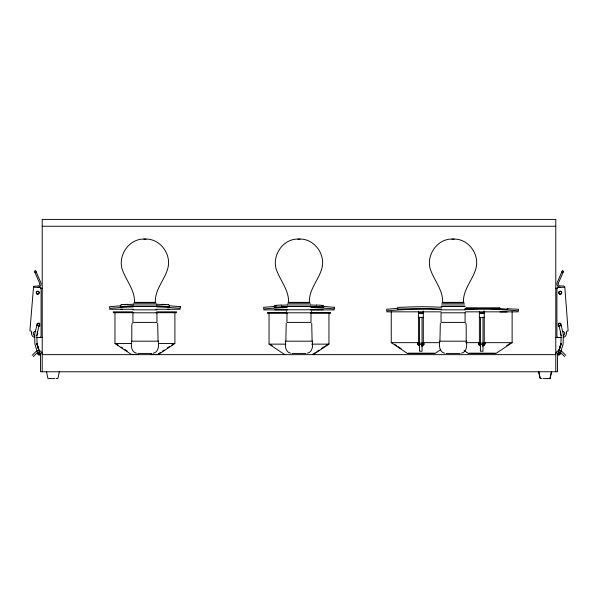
<?xml version="1.0" encoding="UTF-8"?>
<svg xmlns="http://www.w3.org/2000/svg" width="598" height="598" viewBox="0 0 598 598"><rect width="100%" height="100%" fill="white"/><g stroke="black" fill="none" stroke-linecap="round" stroke-linejoin="round"><path stroke-width="0.9" d="M169.107 306.938L169.608 306.879L169.608 305.825L180.304 306.692L180.245 308.284L174.414 307.895A367.68 367.68 0 0 0 156.736 306.901M274.818 305.593L274.818 307.073L276.5 307.133M323.182 305.593L323.122 307.11L316.387 306.834A354.038 353.844 0 0 0 310.594 306.602M322.628 307.551L323.675 307.499L323.675 306.445L334.372 307.32L334.312 308.912L328.481 308.516A367.68 367.68 0 0 0 310.803 307.522M286.39 311.05L286.39 311.595M311.58 311.595L311.58 311.05M155.338 302.364C154.695 288.789 165.721 279.072 168.24 266.521C170.781 252.349 158.62 237.496 143.864 239.185M309.39 302.364C308.747 288.789 319.773 279.072 322.292 266.521C324.834 252.349 312.672 237.496 297.916 239.185M463.472 302.364C462.83 288.789 473.863 279.072 476.374 266.521C478.923 252.349 466.754 237.496 451.998 239.185M560.012 353.762C560.02 355.616 557 354.808 557.927 353.201A1.106 1.106 0 0 0 558.607 354.838A1.106 1.106 0 0 0 560.005 353.762L559.451 354.734L558.338 354.734L557.927 353.201M417.703 343.11L417.882 342.661M59.337 371.762L57.939 378.392L56.205 378.594M550.1 378.392L551.498 371.762M551.595 371.762L549.898 378.571M558.696 351.467L560.924 343.723L561.133 334.775L559.055 326.074L561.148 325.275L563.361 334.544L563.092 344.074L560.378 353.186L558.435 352.319M558.667 351.452L560.924 343.723L558.607 351.43M37.218 324.325L38.01 323.533M562.501 270.303L557.209 282.562A3.356 3.356 0 0 0 560.259 287.324M563.735 270.834L558.435 283.108A2.018 2.018 0 0 0 560.259 285.979L563.705 285.979L564.818 287.018L568.1 330.776L566.747 331.195L566.418 333.572M286.24 323.316L285.844 341.181M440.33 323.316L439.934 341.181M564.669 286.763L563.705 287.324L558.024 287.324L556.902 288.445L556.902 336.375L558.024 337.496M132.308 323.107L131.792 324.901L131.792 341.181M423.989 343.992L421.71 345.607M419.265 345.936L418.084 345.061A4.605 2.534 5.4 0 1 417.763 343.409L418.428 342.661L418.428 311.842M480.216 345.936L479.035 345.061A4.605 2.534 5.4 0 1 478.714 343.409L479.387 342.661L479.387 311.842M478.834 342.661L478.714 343.409M33.458 286.405L37.741 285.979A2.018 2.018 0 0 0 39.565 283.108L34.265 270.834M32.143 355.391L35.947 351.594A3.678 3.678 0 0 1 42.219 354.188M33.331 356.58L37.016 352.91A1.996 1.996 0 0 1 40.537 354.188L40.537 371.762L557.463 371.762L557.463 354.188A1.996 1.996 0 0 1 560.984 352.91L564.669 356.58M37.51 323.824L37.741 323.645A1.121 1.121 0 0 1 39.378 324.908M558.906 323.824L559.414 323.533A1.121 1.121 0 0 0 558.622 324.325M174.885 312.702L174.885 343.514L158.56 354.412L150.651 354.412M313.374 354.539L328.952 344.134L328.952 313.322M440.778 349.591L434.843 353.553L407.582 353.553L391.256 342.661L391.256 311.842M512.127 311.842L512.127 342.661L495.802 353.553L468.54 353.553L464.085 350.585M158.171 354.016L160.436 352.521M162.701 351.019L164.211 350.017M167.231 348.014L169.496 346.519M171.768 345.016L173.278 344.014M312.993 354.143L315.258 352.641M316.768 351.639L319.033 350.136M321.305 348.641L324.325 346.638M325.835 345.637L328.1 344.134M506.738 345.659L509.758 343.656M550.13 378.497L549.734 378.594M39.304 351.467L37.076 343.723L36.867 334.775L38.945 326.074L36.852 325.275L34.639 334.544L34.908 344.074L37.622 353.186L39.55 352.327L39.154 352.506M34.938 272.396L36.172 271.858M39.229 352.431L39.461 352.947L39.191 352.491M33.6 286.27L29.9 330.776L31.253 331.195L31.582 333.572M39.976 337.496L41.098 336.375L41.098 288.445L39.976 287.324L34.295 287.324L33.331 286.763M169.608 306.505L162.678 306.206A368.607 368.607 0 0 0 156.766 305.967M323.675 307.125L316.746 306.826A368.607 368.607 0 0 0 310.833 306.587M153.454 353.216C158.261 352.065 159.031 346.272 158.328 342.176M307.499 353.216C312.313 352.065 313.083 346.272 312.38 342.176M461.589 353.216C466.395 352.065 467.173 346.272 466.47 342.176M421.71 346.197C423.377 346.1 425.096 343.828 423.309 342.661L423.309 311.842M482.668 346.197L484.627 345.113L484.948 342.893L484.627 344.523L482.668 345.607M169.114 309.278L167.433 309.345M323.182 309.786L274.818 309.786M499.696 308.127L466.223 308.127M323.182 305.571L321.5 305.518M466.223 308.082L465.842 308.12L500.078 308.12L499.696 308.082M121.753 304.801C119.72 304.128 120.504 307.723 122.426 306.632M121.715 304.644L127.516 304.315M124.13 304.666L133.339 304.233M275.783 305.331L281.583 304.995M276.5 305.518L274.818 305.571M464.781 308.792L485.86 308.448A317.261 317.261 0 0 1 502.35 309.166L507.695 309.495L507.754 308.755M133.339 306.101L120.265 306.505M275.379 307.551L274.333 307.499L274.333 306.445L263.628 307.32L263.688 308.912L269.526 308.516A367.68 367.68 0 0 1 287.197 307.522M121.117 306.931L120.265 306.879L120.265 305.825L109.561 306.692L109.621 308.284L115.459 307.895A367.68 367.68 0 0 1 133.13 306.901M42.219 226.253L555.781 226.253M40.35 288.221L42.219 288.221M555.781 288.221L557.65 288.221M134.116 302.364L155.749 302.364M288.169 302.364L309.801 302.364M442.251 302.364L463.884 302.364M134.116 302.79L155.749 302.79M288.169 302.79L309.801 302.79M442.251 302.79L463.884 302.79M133.302 304.001L156.564 304.001M287.354 304.001L310.609 304.001M441.436 304.001L464.698 304.001M133.302 306.041L156.564 306.041M287.354 306.041L310.609 306.041M441.436 306.041L464.698 306.041M132.913 306.43L156.953 306.43M286.965 306.43L311.005 306.43M441.047 306.43L465.087 306.43M109.561 309.271L133.406 309.271M155.951 309.271L180.304 309.271M132.913 309.846L156.953 309.846M441.047 309.846L465.087 309.846M263.628 309.891L287.474 309.891M310.526 309.891L334.372 309.891M113.261 311.842L132.719 311.842M156.683 311.842L176.604 311.842M386.637 311.842L441.145 311.842M465.326 311.842L518.451 311.842M499.95 311.954L507.141 311.954M267.328 312.47L286.786 312.47M310.758 312.47L330.672 312.47M113.261 312.702L133.137 312.702M156.048 312.702L176.604 312.702M418.391 312.702L423.309 312.702M479.349 312.702L484.268 312.702M267.328 313.322L287.204 313.322M310.758 313.322L330.672 313.322M418.51 313.554L423.421 313.554M479.461 313.554L484.38 313.554M418.331 317.411L423.421 317.411M479.282 317.411L484.38 317.411M36.396 337.496L42.219 337.496M555.781 337.496L561.604 337.496M131.186 341.181L158.672 341.181M285.239 341.181L312.724 341.181M439.328 341.181L466.814 341.181M391.256 342.661L418.428 342.661M423.309 342.661L439.171 342.661M465.797 342.661L479.387 342.661M484.26 311.842L484.26 342.661L512.127 342.661M417.733 343.088L423.72 343.088M478.684 343.088L484.679 343.088M114.973 312.702L114.973 343.514L131.732 343.514M158.433 343.514L174.885 343.514M269.048 313.322L269.048 344.134L285.799 344.134M311.573 344.134L328.952 344.134M417.733 344.373L423.72 344.373M478.684 344.373L484.679 344.373M407.978 353.164L434.454 353.164M468.929 353.164L495.413 353.164M137.921 353.425L151.937 353.425M291.974 353.425L305.989 353.425M446.063 353.425L460.079 353.425M138.288 354.412L131.298 354.412L114.973 343.514M42.219 354.644L555.781 354.644M50.591 378.594L47.9 378.392L46.502 371.762M50.994 378.594L54.844 378.594M540.428 378.594L541.885 378.594M543.156 378.594L547.103 378.594M547.409 378.594L549.824 378.594M454.136 239.185C438.484 237.361 426.195 254.023 430.141 268.681C433.767 280.081 443.096 289.634 442.662 302.364M300.054 239.185C284.401 237.361 272.105 254.023 276.052 268.681C279.677 280.081 289.013 289.634 288.58 302.364M146.002 239.185C130.349 237.361 118.053 254.023 121.999 268.681C125.625 280.081 134.961 289.634 134.528 302.364M122.426 309.345L120.751 309.278M156.527 304.233L165.728 304.666M156.527 306.101L164.876 306.49M167.433 306.632C169.256 307.738 170.161 304.255 168.27 304.808M507.837 308.762L518.451 309.286L518.451 310.84L507.485 310.033A316.85 316.85 0 0 0 485.494 309.271L474.857 309.316A316.858 316.858 0 0 0 464.781 309.652M441.832 307.32L439.268 307.178A354.038 353.844 0 0 0 404.495 307.178L397.7 307.35L397.7 309.024L425.088 308.448A317.261 317.261 0 0 1 441.578 309.166M316.417 304.995L322.217 305.331M162.35 304.315L168.15 304.644M540.525 378.594L540.061 378.392L538.663 371.762M397.932 309.091L397.334 309.076L397.334 308.351L386.637 309.286L386.697 310.87L392.116 310.467A316.858 316.858 0 0 1 414.085 309.316L424.722 309.271A316.85 316.85 0 0 1 441.227 309.697M480.605 345.457L478.714 343.932M419.654 345.457L418.084 344.478L417.763 342.841L417.763 343.409M444.546 353.216C439.739 352.065 438.969 346.272 439.672 342.176M290.464 353.216C285.657 352.065 284.88 346.272 285.582 342.176M136.411 353.216C131.605 352.065 130.827 346.272 131.53 342.176M274.333 307.125L281.262 306.826A368.607 368.607 0 0 1 287.167 306.587M38.586 323.533L39.094 323.824M561.828 271.858L563.062 272.396M540.36 378.571L538.753 371.762M394.381 344.156L396.646 345.659M398.156 346.661L401.176 348.664M270.655 344.635L272.165 345.637M115.833 343.514L118.098 345.016M121.117 347.019L122.627 348.014M124.892 349.516L127.157 351.019M269.048 344.134L284.626 354.539M560.49 323.824L560.259 323.645A1.121 1.121 0 0 0 559.99 323.533L560.782 324.325M484.26 342.661L484.948 343.461M565.858 355.391L562.053 351.594A3.678 3.678 0 0 0 555.781 354.188M465.693 323.107L466.208 324.901L466.208 341.181M311.722 323.316L312.119 341.181M157.67 323.316L158.066 341.181M35.499 270.303L40.791 282.562A3.356 3.356 0 0 1 37.741 287.324M40.073 353.201C41 354.808 37.98 355.616 37.988 353.762A1.106 1.106 0 0 0 39.393 354.838A1.106 1.106 0 0 0 40.066 353.209L40.073 354.322L39.102 354.883L37.988 353.762M37.076 343.723L39.333 351.452M555.781 371.762L555.781 219.406L42.219 219.406L42.219 371.762M507.141 308.508L506.917 309.271L500.347 308.942A354.038 354.038 0 0 0 467.225 308.867M484.156 310.99L484.156 311.842M482.997 317.284L482.997 351.22L480.448 351.22L480.448 317.284M423.197 310.99L423.197 311.842M422.046 317.284L422.046 351.22L419.497 351.22L419.497 317.284M334.372 307.32L334.372 308.082M180.304 306.692L180.304 307.462M281.613 305.227A354.038 353.844 0 0 1 287.406 304.987M310.594 304.987A354.038 353.844 0 0 1 316.387 305.219M281.613 306.834A354.038 353.844 0 0 1 287.406 306.602M127.187 306.206A368.607 368.607 0 0 1 133.1 305.967M37.569 325.88A1.458 1.458 0 0 1 37.36 323.503A1.458 1.458 0 0 1 39.67 324.116A1.458 1.458 0 0 1 38.302 326.074M37.083 331.995A2.243 2.243 0 0 1 36.62 335.515M34.923 335.74A2.243 2.243 0 0 1 35.499 331.337M34.826 337.436A3.917 3.917 0 0 1 31.821 332.226M559.698 326.074A1.458 1.458 0 0 1 558.33 324.116A1.458 1.458 0 0 1 560.64 323.503A1.458 1.458 0 0 1 560.431 325.88M566.179 332.226A3.917 3.917 0 0 1 563.174 337.436M562.501 331.337A2.243 2.243 0 0 1 563.077 335.74M561.38 335.515A2.243 2.243 0 0 1 560.917 331.995M561.208 343.768L559.07 350.645L561.208 343.768M36.71 291.667L36.284 292.699L36.71 293.73L37.741 294.156L38.765 293.73L39.191 292.699L38.765 291.667L37.741 291.241L36.71 291.667M559.235 291.667L558.809 292.699L559.235 293.73L560.259 294.156L561.29 293.73L561.716 292.699L561.29 291.667L560.259 291.241L559.235 291.667M39.752 325.454L39.139 326.067A1.682 1.682 0 0 0 39.752 325.454M558.51 323.428L558.248 323.772A1.682 1.682 0 0 1 558.861 323.159L558.51 323.428M156.953 312.799L132.913 312.799L132.913 322.389L156.953 322.389L156.953 312.799M311.005 312.799L286.965 312.799L286.965 322.389L311.005 322.389L311.005 312.799M465.087 312.799L441.047 312.799L441.047 322.389L465.087 322.389L465.087 312.799M558.861 326.067L558.248 325.454A1.682 1.682 0 0 0 558.861 326.067M39.49 323.428L39.139 323.159A1.682 1.682 0 0 1 39.752 323.772L39.49 323.428M38.937 350.645L36.792 343.768L38.93 350.645M37.009 293.962A1.458 1.458 0 0 0 39.191 292.699A1.458 1.458 0 0 0 37.009 291.435A1.458 1.458 0 0 0 37.009 293.962M559.534 293.962A1.458 1.458 0 0 0 561.716 292.699A1.458 1.458 0 0 0 559.534 291.435A1.458 1.458 0 0 0 559.534 293.962"/></g></svg>
